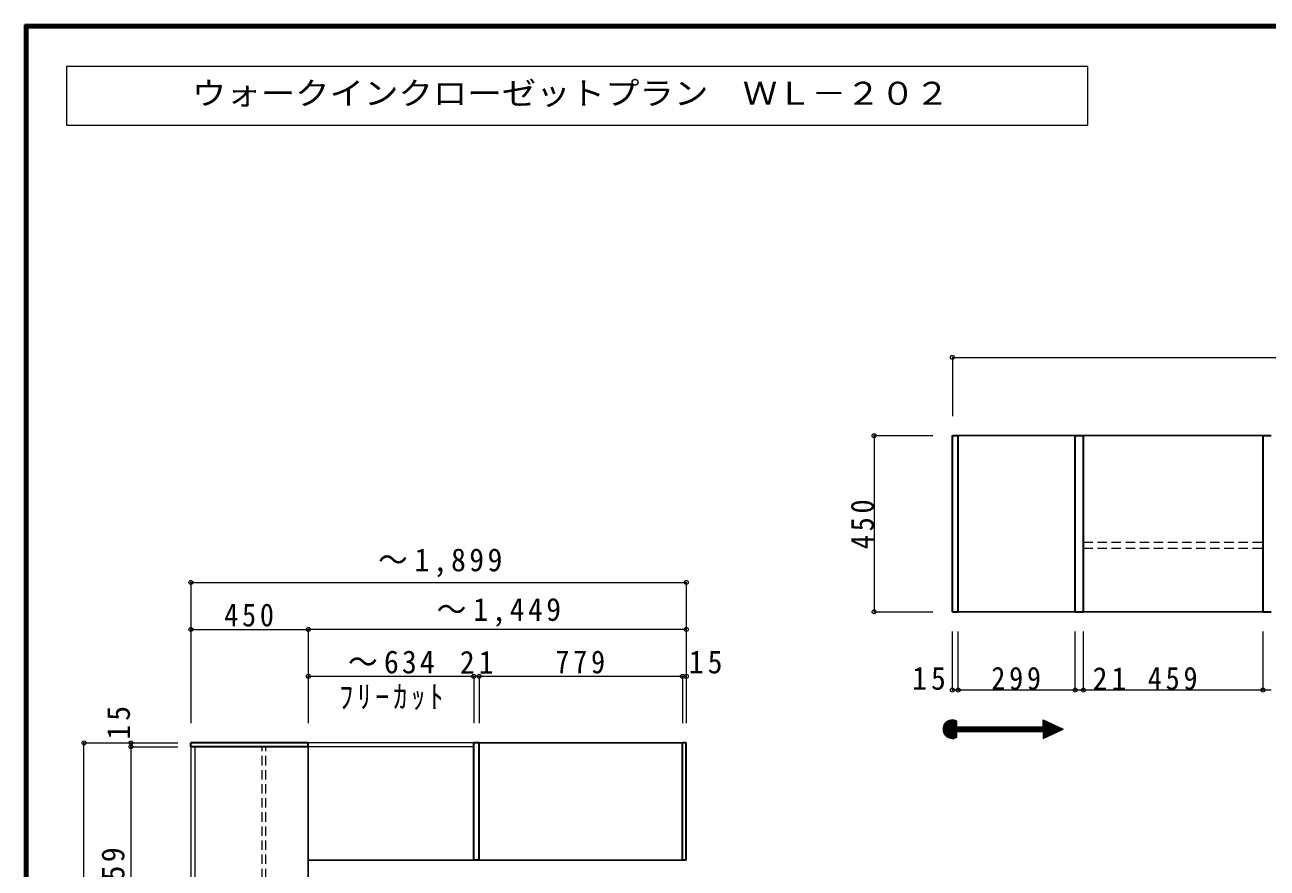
# Model space of a CAD drawing. Units: millimetres at full size, sheet at 1:20, with parts at other scales. Extents: x -3922 to 3878, y -2932 to 2722.
# Drawn here: x -3922 to -747, y 568 to 2722 of the extents above; entities that cross this region are included whole.
import ezdxf
from ezdxf.enums import TextEntityAlignment as Align

# ---------------------------------------------------------------- set-up
doc = ezdxf.new("R2010")
doc.units = ezdxf.units.MM
doc.header["$LTSCALE"] = 20
doc.header["$PDMODE"] = 32
doc.header["$PDSIZE"] = 10
doc.linetypes.add('DASHED1', pattern=[1.8, 1.2, -0.6])
for name, color, linetype, lineweight in [('0-2', 2, 'Continuous', 35), ('0-3_固定棚', 3, 'Continuous', 25), ('0-6_パイプハンガー', 4, 'Continuous', 9), ('0-A_文字', 7, 'Continuous', 18), ('0-B_寸法', 7, 'Continuous', 9), ('1-2', 2, 'Continuous', 35), ('1-3', 3, 'Continuous', 25), ('1-6', 4, 'DASHED1', 9), ('1-7', 7, 'Continuous', 18), ('1-B', 7, 'Continuous', 9), ('F-1_枠', 6, 'Continuous', 40)]:
    doc.layers.add(name, color=color, linetype=linetype, lineweight=lineweight)
doc.styles.add('ＭＳ ゴシック', font='')
doc.styles.get('ＭＳ ゴシック').set_extended_font_data('MS Gothic')

msp = doc.modelspace()

# ---------------------------------------------------------------- linework, layer by layer
at = {"layer": '0-2'}
for p, q in [((-1551.84, 1672.73), (-1536.84, 1672.73)), ((-1551.84, 1222.73), (-1551.84, 1672.73)), ((-1237.84, 1672.73), (-1216.84, 1672.73)), ((-1237.84, 1222.73), (-1237.84, 1672.73)), ((-1216.84, 1222.73), (-1216.84, 1672.73)), ((-757.84, 1672.73), (-736.84, 1672.73)), ((-757.84, 1222.73), (-757.84, 1672.73)), ((-1237.84, 1222.73), (-1216.84, 1222.73)), ((-757.84, 1222.73), (-736.84, 1222.73))]:
    msp.add_line(p, q, dxfattribs=at)
msp.add_lwpolyline([(-1551.84, 1222.73), (-1536.84, 1222.73), (-1536.84, 1672.73)], dxfattribs=at)
at = {"layer": '0-3_固定棚'}
for p, q in [((-1536.84, 1672.73), (-1237.84, 1672.73)), ((-1216.84, 1672.73), (-757.84, 1672.73)), ((-1237.84, 1222.73), (-1536.84, 1222.73)), ((-757.84, 1222.73), (-1216.84, 1222.73))]:
    msp.add_line(p, q, dxfattribs=at)
at = {"layer": '0-6_パイプハンガー', "linetype": 'DASHED1'}
for p, q in [((-1216.84, 1400.22), (-757.84, 1400.22)), ((-1216.84, 1385.24), (-757.84, 1385.24))]:
    msp.add_line(p, q, dxfattribs=at)
at = {"layer": '0-A_文字'}
for p, q in [((-1205.36, 2615.63), (-3815.36, 2615.63)), ((-3815.36, 2615.63), (-3815.36, 2465.63)), ((-1205.36, 2465.63), (-1205.36, 2615.63)), ((-3815.36, 2465.63), (-1205.36, 2465.63)), ((-1575.45, 923.08), (-1551.5, 899.12)), ((-1575.26, 925.72), (-1548.85, 899.31)), ((-1574.83, 928.12), (-1546.46, 899.74)), ((-1574.2, 930.32), (-1544.26, 900.37)), ((-1573.41, 932.35), (-1542.23, 901.17)), ((-1572.46, 934.24), (-1540.34, 902.11)), ((-1571.39, 935.98), (-1540.04, 904.64)), ((-1570.18, 937.61), (-1540.04, 907.47)), ((-1568.85, 939.11), (-1540.04, 910.3)), ((-1567.4, 940.49), (-1540.04, 913.12)), ((-1565.84, 941.75), (-1540.04, 915.95)), ((-1564.14, 942.89), (-1538.09, 916.84)), ((-1562.32, 943.89), (-1535.27, 916.84)), ((-1560.36, 944.76), (-1532.44, 916.84)), ((-1558.23, 945.46), (-1529.61, 916.84)), ((-1555.93, 945.99), (-1540.04, 930.09)), ((-1553.41, 946.29), (-1540.04, 932.92)), ((-1550.6, 946.31), (-1540.04, 935.75)), ((-1547.38, 945.92), (-1540.04, 938.58)), ((-1543.42, 944.79), (-1540.04, 941.41)), ((-1540.04, 928.63), (-1540.04, 943.18)), ((-1540.04, 928.63), (-1319.55, 928.63)), ((-1538.57, 928.63), (-1526.78, 916.84)), ((-1535.75, 928.63), (-1523.95, 916.84)), ((-1532.92, 928.63), (-1521.12, 916.84)), ((-1530.09, 928.63), (-1518.29, 916.84)), ((-1527.26, 928.63), (-1515.47, 916.84)), ((-1524.43, 928.63), (-1512.64, 916.84)), ((-1521.6, 928.63), (-1509.81, 916.84)), ((-1518.77, 928.63), (-1506.98, 916.84)), ((-1515.95, 928.63), (-1504.15, 916.84)), ((-1513.12, 928.63), (-1501.32, 916.84)), ((-1510.29, 928.63), (-1498.5, 916.84)), ((-1507.46, 928.63), (-1495.67, 916.84)), ((-1504.63, 928.63), (-1492.84, 916.84)), ((-1501.8, 928.63), (-1490.01, 916.84)), ((-1498.98, 928.63), (-1487.18, 916.84)), ((-1496.15, 928.63), (-1484.35, 916.84)), ((-1493.32, 928.63), (-1481.53, 916.84)), ((-1490.49, 928.63), (-1478.7, 916.84)), ((-1487.66, 928.63), (-1475.87, 916.84)), ((-1484.83, 928.63), (-1473.04, 916.84)), ((-1482.01, 928.63), (-1470.21, 916.84)), ((-1479.18, 928.63), (-1467.38, 916.84)), ((-1476.35, 928.63), (-1464.55, 916.84)), ((-1473.52, 928.63), (-1461.73, 916.84)), ((-1470.69, 928.63), (-1458.9, 916.84)), ((-1467.86, 928.63), (-1456.07, 916.84)), ((-1465.03, 928.63), (-1453.24, 916.84)), ((-1462.21, 928.63), (-1450.41, 916.84)), ((-1459.38, 928.63), (-1447.58, 916.84)), ((-1456.55, 928.63), (-1444.76, 916.84)), ((-1453.72, 928.63), (-1441.93, 916.84)), ((-1450.89, 928.63), (-1439.1, 916.84)), ((-1448.06, 928.63), (-1436.27, 916.84)), ((-1445.24, 928.63), (-1433.44, 916.84)), ((-1442.41, 928.63), (-1430.61, 916.84)), ((-1439.58, 928.63), (-1427.79, 916.84)), ((-1436.75, 928.63), (-1424.96, 916.84)), ((-1433.92, 928.63), (-1422.13, 916.84)), ((-1431.09, 928.63), (-1419.3, 916.84)), ((-1428.27, 928.63), (-1416.47, 916.84)), ((-1425.44, 928.63), (-1413.64, 916.84)), ((-1422.61, 928.63), (-1410.81, 916.84)), ((-1419.78, 928.63), (-1407.99, 916.84)), ((-1416.95, 928.63), (-1405.16, 916.84)), ((-1414.12, 928.63), (-1402.33, 916.84)), ((-1411.29, 928.63), (-1399.5, 916.84)), ((-1408.47, 928.63), (-1396.67, 916.84)), ((-1405.64, 928.63), (-1393.84, 916.84)), ((-1402.81, 928.63), (-1391.02, 916.84)), ((-1399.98, 928.63), (-1388.19, 916.84)), ((-1397.15, 928.63), (-1385.36, 916.84)), ((-1394.32, 928.63), (-1382.53, 916.84)), ((-1391.5, 928.63), (-1379.7, 916.84)), ((-1388.67, 928.63), (-1376.87, 916.84)), ((-1385.84, 928.63), (-1374.04, 916.84)), ((-1383.01, 928.63), (-1371.22, 916.84)), ((-1380.18, 928.63), (-1368.39, 916.84)), ((-1377.35, 928.63), (-1365.56, 916.84)), ((-1374.53, 928.63), (-1362.73, 916.84)), ((-1371.7, 928.63), (-1359.9, 916.84)), ((-1368.87, 928.63), (-1357.07, 916.84)), ((-1366.04, 928.63), (-1354.25, 916.84)), ((-1363.21, 928.63), (-1351.42, 916.84)), ((-1360.38, 928.63), (-1348.59, 916.84)), ((-1357.55, 928.63), (-1345.76, 916.84)), ((-1354.73, 928.63), (-1342.93, 916.84)), ((-1351.9, 928.63), (-1340.1, 916.84)), ((-1349.07, 928.63), (-1337.28, 916.84)), ((-1346.24, 928.63), (-1334.45, 916.84)), ((-1343.41, 928.63), (-1331.62, 916.84)), ((-1340.58, 928.63), (-1328.79, 916.84)), ((-1337.76, 928.63), (-1325.96, 916.84)), ((-1334.93, 928.63), (-1323.13, 916.84)), ((-1332.1, 928.63), (-1320.3, 916.84)), ((-1329.27, 928.63), (-1306.04, 905.4)), ((-1326.44, 928.63), (-1304.11, 906.3)), ((-1323.61, 928.63), (-1302.18, 907.19)), ((-1320.78, 928.63), (-1300.25, 908.09)), ((-1319.55, 944.37), (-1288.66, 913.48)), ((-1319.55, 941.54), (-1290.59, 912.58)), ((-1319.55, 938.71), (-1292.52, 911.68)), ((-1319.55, 935.88), (-1294.45, 910.78)), ((-1319.55, 933.05), (-1296.38, 909.89)), ((-1319.55, 930.23), (-1298.32, 908.99)), ((-1317.96, 945.6), (-1286.73, 914.37)), ((-1312.68, 943.15), (-1284.8, 915.27)), ((-1307.39, 940.69), (-1282.87, 916.17)), ((-1302.11, 938.24), (-1280.94, 917.06)), ((-1296.83, 935.78), (-1279, 917.96)), ((-1291.54, 933.33), (-1277.07, 918.86)), ((-1286.26, 930.88), (-1275.14, 919.76)), ((-1280.98, 928.42), (-1273.21, 920.65)), ((-1275.7, 925.97), (-1271.28, 921.55)), ((-1270.41, 923.51), (-1269.35, 922.45)), ((-1575.31, 920.11), (-1554.47, 899.27)), ((-1574.65, 916.62), (-1557.95, 899.93)), ((-1572.89, 912.04), (-1562.54, 901.68)), ((-1540.04, 916.84), (-1319.55, 916.84)), ((-1540.04, 902.29), (-1540.04, 916.84)), ((-1319.55, 916.08), (-1307.97, 904.5)), ((-1319.55, 913.26), (-1309.9, 903.61)), ((-1319.55, 910.43), (-1311.83, 902.71)), ((-1319.55, 907.6), (-1313.77, 901.81)), ((-1319.55, 904.77), (-1315.7, 900.91)), ((-1319.55, 901.94), (-1317.63, 900.02))]:
    msp.add_line(p, q, dxfattribs=at)
for points in [[(-1319.55, 928.63), (-1319.55, 946.34), (-1268.73, 922.73)], [(-1319.55, 916.84), (-1319.55, 899.12), (-1268.73, 922.73)]]:
    msp.add_lwpolyline(points, dxfattribs=at)
msp.add_arc((-1551.84, 922.73), 23.61, 60, 300, dxfattribs=at)
at = {"layer": '0-B_寸法', "color": 4}
for p, q in [((-1551.84, 1872.73), (-1551.84, 1722.73)), ((-1751.84, 1672.73), (-1601.84, 1672.73)), ((-1751.84, 1672.73), (-1751.84, 1222.73)), ((-1751.84, 1222.73), (-1601.84, 1222.73)), ((-1551.84, 1022.73), (-1551.84, 1172.73)), ((-1536.84, 1022.73), (-1536.84, 1172.73)), ((-1237.84, 1022.73), (-1237.84, 1172.73)), ((-1216.84, 1022.73), (-1216.84, 1172.73)), ((-757.84, 1022.73), (-757.84, 1172.73)), ((-1536.84, 1022.73), (-1551.84, 1022.73)), ((-1237.84, 1022.73), (-1536.84, 1022.73)), ((-1216.84, 1022.73), (-1237.84, 1022.73)), ((-757.84, 1022.73), (-1216.84, 1022.73)), ((-736.84, 1022.73), (-757.84, 1022.73))]:
    msp.add_line(p, q, dxfattribs=at)
msp.add_lwpolyline([(-1551.84, 1872.73), (1337.16, 1872.73), (1337.16, 1722.73)], dxfattribs=at)
at = {"layer": '0-B_寸法'}
for p in [(-1551.84, 1872.73), (-1751.84, 1672.73), (-1751.84, 1222.73), (-1551.84, 1022.73), (-1536.84, 1022.73), (-1237.84, 1022.73), (-1216.84, 1022.73), (-757.84, 1022.73)]:
    msp.add_point(p, dxfattribs=at)
at = {"layer": '1-2'}
for p, q in [((-3497.62, 877.8), (-3497.62, 887.8)), ((-3197.62, 887.8), (-3497.62, 887.8)), ((-3197.62, 877.8), (-3497.62, 877.8)), ((-3197.62, 877.8), (-3197.62, 887.8)), ((-2760.95, 887.8), (-2774.95, 887.8)), ((-2774.95, 587.8), (-2774.95, 887.8)), ((-2760.95, 587.8), (-2760.95, 887.8)), ((-2231.62, 887.8), (-2241.62, 887.8)), ((-2231.62, 587.8), (-2231.62, 887.8)), ((-2760.95, 587.8), (-2774.95, 587.8))]:
    msp.add_line(p, q, dxfattribs=at)
msp.add_lwpolyline([(-2231.62, 587.8), (-2241.62, 587.8), (-2241.62, 887.8)], dxfattribs=at)
at = {"layer": '1-3'}
for p, q in [((-3197.62, 887.8), (-3197.62, 38.47)), ((-2241.62, 887.8), (-2760.95, 887.8)), ((-2774.95, 587.8), (-3197.62, 587.8)), ((-2760.95, 587.8), (-2241.62, 587.8))]:
    msp.add_line(p, q, dxfattribs=at)
at = {"layer": '1-6'}
for p, q in [((-3315.94, 38.47), (-3315.94, 877.8)), ((-3305.96, 38.47), (-3305.96, 877.8))]:
    msp.add_line(p, q, dxfattribs=at)
at = {"layer": '1-7'}
for p, q in [((-3497.62, 877.8), (-3497.62, 38.47)), ((-3487.62, 877.8), (-3487.62, 38.47)), ((-3197.62, 887.8), (-3197.62, 877.8)), ((-2774.95, 887.8), (-3197.62, 887.8)), ((-2774.95, 877.8), (-3197.62, 877.8))]:
    msp.add_line(p, q, dxfattribs=at)
at = {"layer": '1-B', "color": 4}
for p, q in [((-3497.62, 1297.8), (-2231.62, 1297.8)), ((-3497.62, 1297.8), (-3497.62, 937.8)), ((-2231.62, 1297.8), (-2231.62, 937.8)), ((-3497.62, 1177.8), (-3497.62, 937.8)), ((-3497.62, 1177.8), (-3197.62, 1177.8)), ((-3197.62, 1177.8), (-3197.62, 937.8)), ((-2231.62, 1177.8), (-3197.62, 1177.8)), ((-2231.62, 1177.8), (-2231.62, 937.8)), ((-2774.95, 1057.8), (-3197.62, 1057.8)), ((-3197.62, 1057.8), (-3197.62, 937.8)), ((-2760.95, 1057.8), (-2774.95, 1057.8)), ((-2774.95, 1057.8), (-2774.95, 937.8)), ((-2241.62, 1057.8), (-2760.95, 1057.8)), ((-2760.95, 1057.8), (-2760.95, 937.8)), ((-2231.62, 1057.8), (-2241.62, 1057.8)), ((-2241.62, 1057.8), (-2241.62, 937.8)), ((-2231.62, 1057.8), (-2231.62, 937.8)), ((-3770.95, 887.8), (-3530.95, 887.8)), ((-3770.95, -1038.2), (-3770.95, 887.8)), ((-3650.95, 887.8), (-3650.95, 877.8)), ((-3650.95, 877.8), (-3650.95, 38.47)), ((-3650.95, 877.8), (-3530.95, 877.8))]:
    msp.add_line(p, q, dxfattribs=at)
at = {"layer": '1-B'}
for p in [(-3497.62, 1297.8), (-2231.62, 1297.8), (-3497.62, 1177.8), (-3197.62, 1177.8), (-2231.62, 1177.8), (-3197.62, 1057.8), (-2774.95, 1057.8), (-2760.95, 1057.8), (-2241.62, 1057.8), (-2231.62, 1057.8), (-3770.95, 887.8), (-3650.95, 887.8), (-3650.95, 877.8)]:
    msp.add_point(p, dxfattribs=at)
at = {"layer": 'F-1_枠'}
for p, q in [((-3922.03, 2722.29), (-3922.03, -2864.37)), ((-3922.03, 2722.29), (3877.97, 2722.29)), ((-3922.03, 2718.96), (3877.97, 2718.96)), ((-3922.03, 2715.63), (3877.97, 2715.63)), ((-3918.7, 2722.29), (-3918.7, -2864.37)), ((-3915.36, 2722.29), (-3915.36, -2864.37))]:
    msp.add_line(p, q, dxfattribs=at)

# ---------------------------------------------------------------- texts
at = {"layer": '0-A_文字', "style": 'ＭＳ ゴシック', "width": 1.1}
msp.add_text('ウォークインクローゼットプラン\u3000ＷＬ－２０２', height=58.65, dxfattribs=at).set_placement((-3495.36, 2500.63), align=Align.BOTTOM_LEFT)
at = {"layer": '0-B_寸法', "insert": (-1751.84, 1382.73), "char_height": 58.65, "attachment_point": 7, "rotation": 90, "style": 'ＭＳ ゴシック'}
msp.add_mtext('\\T1.27;\\W0.9;450', dxfattribs=at)
at = {"layer": '0-B_寸法', "char_height": 58.65, "attachment_point": 7, "style": 'ＭＳ ゴシック'}
for s, insert in [('\\T1.27;\\W0.95;15', (-1654.63, 1022.73)), ('\\T1.27;\\W0.9;299', (-1452.34, 1022.73)), ('\\T1.27;\\W0.95;21', (-1193.37, 1022.73)), ('\\T1.27;\\W0.9;459', (-1052.34, 1022.73))]:
    msp.add_mtext(s, dxfattribs=dict(at, insert=insert))
at = {"layer": '1-B', "char_height": 58.65, "attachment_point": 7, "style": 'ＭＳ ゴシック'}
for s, insert in [('\\T1.23;\\W0.95;～1,899', (-3019.62, 1311.14)), ('\\T1.27;\\W0.9;450', (-3412.62, 1184.47)), ('\\T1.23;\\W0.95;～1,449', (-2869.62, 1184.47)), ('\\T1.21;\\W0.95;～634', (-3096.28, 1064.47)), ('\\T1.27;\\W0.95;21', (-2810.45, 1064.47)), ('\\T1.27;\\W0.9;779', (-2566.28, 1064.47)), ('\\T1.27;\\W0.95;15', (-2225.35, 1064.47)), ('\\T1.28;\\W0.9;ﾌﾘｰｶｯﾄ', (-3118.78, 971.89))]:
    msp.add_mtext(s, dxfattribs=dict(at, insert=insert))
at = {"layer": '1-B', "char_height": 58.65, "attachment_point": 7, "rotation": 90, "style": 'ＭＳ ゴシック'}
for s, insert in [('\\T1.27;\\W0.95;15', (-3652.62, 896.11)), ('\\T1.23;\\W0.95;～1,259', (-3652.62, 303.13))]:
    msp.add_mtext(s, dxfattribs=dict(at, insert=insert))

doc.saveas('drawing.dxf')
